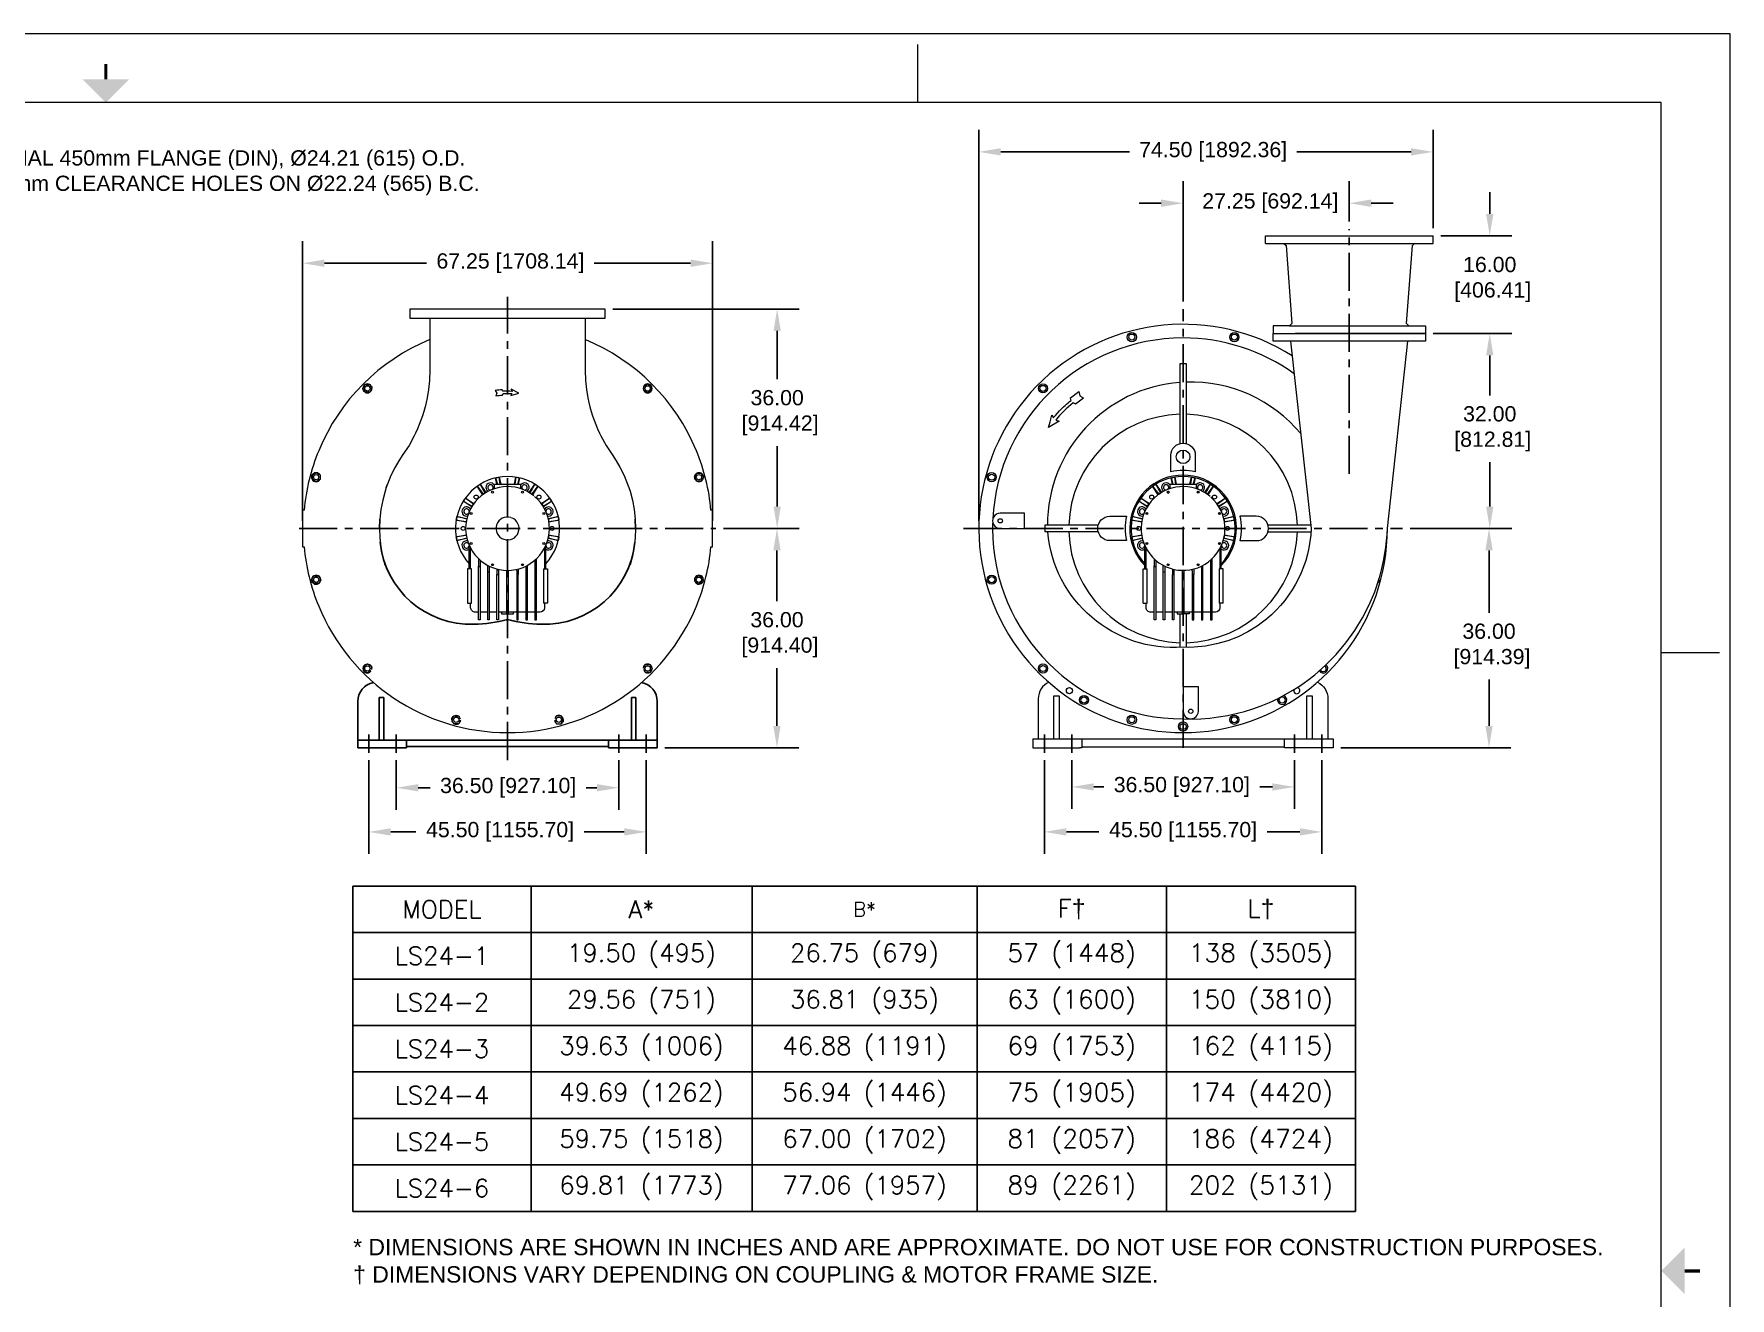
# Model space of a CAD drawing. Header units: inches. Extents: x 0 to 533, y 0 to 406.
# Drawn here: x 254.6 to 532.8, y 198.5 to 405.9 of the extents above; entities that cross this region are included whole.
import ezdxf
from ezdxf.enums import TextEntityAlignment as Align

# ---------------------------------------------------------------- set-up
doc = ezdxf.new("R2010")
doc.units = ezdxf.units.IN
doc.header["$MEASUREMENT"] = 0
doc.linetypes.add('CENTER', pattern=[2, 1.25, -0.25, 0.25, -0.25])
doc.layers.add('CL', color=1, linetype='CENTER')
doc.layers.add('Title Block', color=7, linetype='Continuous')
doc.styles.add('ACANSTS', font='romans.shx', dxfattribs={"height": 1})
doc.styles.add('Roman', font='romans')
doc.styles.get("Standard").update_dxf_attribs({"font": 'arial.ttf'})
doc.dimstyles.new('STANDARD 2 PLCS', dxfattribs={"dimtxt": 0.125, "dimasz": 0.18, "dimexe": 0.18, "dimexo": 0.0625, "dimgap": 0.09, "dimtad": 0, "dimtih": 1, "dimtoh": 1, "dimzin": 4, "dimdsep": 46, "dimtxsty": 'Standard', "dimcen": 0.09, "dimaunit": 1, "dimadec": 0, "dimazin": 1, "dimtfac": 1, "dimtofl": 0, "dimtmove": 1, "dimatfit": 3, "dimfxl": 1, "dimtolj": 1, "dimtzin": 4, "dimarcsym": 0})

# ---------------------------------------------------------------- blocks, each defined once
blk = doc.blocks.new('*T3')
at = {"layer": 'Title Block', "color": 0, "linetype": 'ByBlock', "lineweight": -2, "transparency": 16777216}
for p, q in [((0, 0), (164.46, 0)), ((0, 0), (0, -53.36)), ((29.22, 0), (29.22, -53.36)), ((65.47, 0), (65.47, -53.36)), ((102.38, 0), (102.38, -53.36)), ((133.42, 0), (133.42, -53.36)), ((164.46, 0), (164.46, -53.36)), ((0, -7.62), (164.46, -7.62)), ((0, -15.25), (164.46, -15.25)), ((0, -22.87), (164.46, -22.87)), ((0, -30.49), (164.46, -30.49)), ((0, -38.12), (164.46, -38.12)), ((0, -45.74), (164.46, -45.74)), ((0, -53.36), (164.46, -53.36))]:
    blk.add_line(p, q, dxfattribs=at)
at = {"layer": 'Title Block', "color": 0, "lineweight": 15, "transparency": 16777216, "attachment_point": 5, "style": 'Roman'}
for s, insert, char_height, width in [('MODEL', (14.61, -3.81), 2.94, 27.0961), ('A*', (47.34, -3.81), 2.94, 34.1178), ('B*', (83.92, -3.81), 2.362, 34.785), ('F{\\fArial|b0|i0|c0|p34;†}', (117.9, -3.81), 2.94, 28.9127), ('L{\\fArial|b0|i0|c0|p34;†}', (148.94, -3.81), 2.94, 28.9127), ('LS24-1', (14.61, -11.44), 2.94, 27.0961), ('19.50 (495)', (47.34, -11.44), 2.94, 34.1178), ('26.75 (679)', (83.92, -11.44), 2.94, 34.785), ('57 (1448)', (117.9, -11.44), 3, 28.9127), ('138 (3505)', (148.94, -11.44), 3, 29.9759), ('29.56 (751)', (47.34, -19.06), 2.94, 34.1178), ('36.81 (935)', (83.92, -19.06), 2.94, 34.785), ('63 (1600)', (117.9, -19.06), 3, 29.9759), ('150 (3810)', (148.94, -19.06), 3, 29.9759), ('LS24-2', (14.61, -19.06), 2.94, 27.0961), ('39.63 (1006)', (47.34, -26.68), 2.94, 34.1178), ('46.88 (1191)', (83.92, -26.68), 2.94, 34.785), ('69 (1753)', (117.9, -26.68), 3, 29.9759), ('162 (4115)', (148.94, -26.68), 3, 29.9759), ('LS24-3', (14.61, -26.68), 2.94, 27.0961), ('LS24-4', (14.61, -34.31), 2.94, 27.0961), ('49.69 (1262)', (47.34, -34.31), 2.94, 34.1178), ('56.94 (1446)', (83.92, -34.31), 2.94, 34.785), ('75 (1905)', (117.9, -34.31), 3, 29.9759), ('174 (4420)', (148.94, -34.31), 3, 29.9759), ('LS24-5', (14.61, -41.93), 2.94, 27.0961), ('59.75 (1518)', (47.34, -41.93), 2.94, 34.1178), ('67.00 (1702)', (83.92, -41.93), 2.94, 34.785), ('81 (2057)', (117.9, -41.93), 3, 29.9759), ('186 (4724)', (148.94, -41.93), 3, 29.9759), ('69.81 (1773)', (47.34, -49.55), 2.94, 34.1178), ('77.06 (1957)', (83.92, -49.55), 2.94, 34.785), ('89 (2261)', (117.9, -49.55), 3, 29.9759), ('202 (5131)', (148.94, -49.55), 3, 29.9759), ('LS24-6', (14.61, -49.55), 2.94, 27.0961)]:
    blk.add_mtext(s, dxfattribs=dict(at, insert=insert, char_height=char_height, width=width))
blk = doc.blocks.new('*D5')
at = {"color": 0, "lineweight": -2, "transparency": 16777216}
for p, q in [((493.37, 376.4), (493.37, 380)), ((485.32, 372.8), (496.97, 372.8)), ((484.07, 356.8), (496.97, 356.8)), ((493.37, 353.2), (493.37, 349.6))]:
    blk.add_line(p, q, dxfattribs=at)
at = {"color": 0, "transparency": 16777216}
for points in [[(492.77, 376.4), (493.97, 376.4), (493.37, 372.8)], [(492.77, 353.2), (493.97, 353.2), (493.37, 356.8)]]:
    blk.add_solid(points, dxfattribs=at)
at = {"layer": 'Defpoints', "color": 0, "transparency": 16777216}
for p in [(484.07, 372.8), (493.37, 372.8), (482.82, 356.8)]:
    blk.add_point(p, dxfattribs=at)
at = {"color": 0, "transparency": 16777216, "insert": (493.37, 365.65), "char_height": 2.5, "attachment_point": 5}
blk.add_mtext('\\A1;16.00\\P [406.41]', dxfattribs=at)
blk = doc.blocks.new('*D6')
at = {"color": 0, "lineweight": -2, "transparency": 16777216}
for p, q in [((484.07, 356.8), (496.97, 356.8)), ((493.37, 353.2), (493.37, 346.64)), ((493.37, 328.4), (493.37, 335.66)), ((480.32, 324.8), (496.97, 324.8))]:
    blk.add_line(p, q, dxfattribs=at)
at = {"color": 0, "transparency": 16777216}
for points in [[(492.77, 353.2), (493.97, 353.2), (493.37, 356.8)], [(492.77, 328.4), (493.97, 328.4), (493.37, 324.8)]]:
    blk.add_solid(points, dxfattribs=at)
at = {"layer": 'Defpoints', "color": 0, "transparency": 16777216}
for p in [(482.82, 356.8), (479.07, 324.8), (493.37, 324.8)]:
    blk.add_point(p, dxfattribs=at)
at = {"color": 0, "transparency": 16777216, "insert": (493.37, 341.15), "char_height": 2.5, "attachment_point": 5}
blk.add_mtext('\\A1;32.00\\P [812.81]', dxfattribs=at)
blk = doc.blocks.new('*D7')
at = {"color": 0, "lineweight": -2, "transparency": 16777216}
for p, q in [((480.32, 324.8), (496.85, 324.8)), ((493.25, 321.2), (493.25, 310.97)), ((493.25, 292.4), (493.25, 299.99)), ((468.95, 288.8), (496.85, 288.8))]:
    blk.add_line(p, q, dxfattribs=at)
at = {"color": 0, "transparency": 16777216}
for points in [[(492.65, 321.2), (493.85, 321.2), (493.25, 324.8)], [(492.65, 292.4), (493.85, 292.4), (493.25, 288.8)]]:
    blk.add_solid(points, dxfattribs=at)
at = {"layer": 'Defpoints', "color": 0, "transparency": 16777216}
for p in [(479.07, 324.8), (467.7, 288.8), (493.25, 288.8)]:
    blk.add_point(p, dxfattribs=at)
at = {"color": 0, "transparency": 16777216, "insert": (493.25, 305.48), "char_height": 2.5, "attachment_point": 5}
blk.add_mtext('\\A1;36.00\\P [914.39]', dxfattribs=at)
blk = doc.blocks.new('*D8')
at = {"color": 0, "lineweight": -2, "transparency": 16777216}
for p, q in [((349.52, 360.8), (380.09, 360.8)), ((376.49, 357.2), (376.49, 349.29)), ((376.49, 328.4), (376.49, 338.31)), ((367.69, 324.8), (380.09, 324.8))]:
    blk.add_line(p, q, dxfattribs=at)
at = {"color": 0, "transparency": 16777216}
for points in [[(375.89, 357.2), (377.09, 357.2), (376.49, 360.8)], [(375.89, 328.4), (377.09, 328.4), (376.49, 324.8)]]:
    blk.add_solid(points, dxfattribs=at)
at = {"layer": 'Defpoints', "color": 0, "transparency": 16777216}
for p in [(348.27, 360.8), (376.49, 360.8), (366.44, 324.8)]:
    blk.add_point(p, dxfattribs=at)
at = {"color": 0, "transparency": 16777216, "insert": (376.49, 343.8), "char_height": 2.5, "attachment_point": 5}
blk.add_mtext('\\A1;36.00\\P [914.42]', dxfattribs=at)
blk = doc.blocks.new('*D9')
at = {"color": 0, "lineweight": -2, "transparency": 16777216}
for p, q in [((367.69, 324.8), (380.06, 324.8)), ((376.46, 321.2), (376.46, 312.86)), ((376.46, 292.4), (376.46, 301.88)), ((358.08, 288.8), (380.06, 288.8))]:
    blk.add_line(p, q, dxfattribs=at)
at = {"color": 0, "transparency": 16777216}
for points in [[(375.86, 321.2), (377.06, 321.2), (376.46, 324.8)], [(375.86, 292.4), (377.06, 292.4), (376.46, 288.8)]]:
    blk.add_solid(points, dxfattribs=at)
at = {"layer": 'Defpoints', "color": 0, "transparency": 16777216}
for p in [(366.44, 324.8), (356.83, 288.8), (376.46, 288.8)]:
    blk.add_point(p, dxfattribs=at)
at = {"color": 0, "transparency": 16777216, "insert": (376.46, 307.37), "char_height": 2.5, "attachment_point": 5}
blk.add_mtext('\\A1;36.00\\P [914.40]', dxfattribs=at)
blk = doc.blocks.new('LONE STAR BLOWER TITLE BLOCK (SIZE A)')
at = {"layer": 'Title Block', "lineweight": 15}
for p, q in [((23.625, 18), (0, 18)), ((17.719, 17.5), (17.719, 17.922)), ((23.625, 0), (23.625, 18)), ((23.125, 17.5), (0.5, 17.5)), ((23.125, 17.5), (0.5, 17.5)), ((23.125, 0.5), (23.125, 17.5)), ((23.125, 13.5), (23.547, 13.5))]:
    blk.add_line(p, q, dxfattribs=at)
at = {"layer": 'Title Block', "lineweight": 15, "const_width": 0.0225}
for points in [[(11.812, 17.781), (11.812, 17.669)], [(23.406, 9), (23.294, 9)]]:
    blk.add_lwpolyline(points, dxfattribs=at)
at = {"layer": 'Title Block', "lineweight": 15}
for points in [[(11.644, 17.669), (11.981, 17.669), (11.812, 17.5)], [(23.294, 8.831), (23.294, 9.169), (23.125, 9)]]:
    blk.add_solid(points, dxfattribs=at)
at = {"layer": 'Title Block', "lineweight": 15, "style": 'ACANSTS'}
for tag, p, height in [('DRAWN_BY', (14.369, 2.285), 0.135), ('DRAWN_DATE', (15.515, 2.294), 0.135), ('DRAWING_SUBTITLE', (17.513, 1.977), 0.203), ('CHECKED_BY', (14.391, 1.94), 0.135), ('CHECK_DATE', (15.496, 1.94), 0.135), ('ENGINEER', (14.385, 1.608), 0.135), ('ENG_DATE', (15.487, 1.603), 0.135), ('DRAWING_SUBTITLE', (17.511, 1.549), 0.203), ('MANUFACTURING', (14.381, 1.271), 0.135), ('MFG_DATE', (15.488, 1.27), 0.135), ('CONTROL', (14.381, 0.933), 0.135), ('CONTROL_DATE', (15.488, 0.932), 0.135), ('CAGE_CODE', (17.727, 0.916), 0.135), ('MODEL_FILE_NAME', (8.295, 0.611), 0.135), ('APPROVED_BY', (14.37, 0.568), 0.135), ('APPROVAL_DATE', (15.48, 0.562), 0.135)]:
    blk.add_attdef(tag, p, '', height=height, dxfattribs=at)
at = {"layer": 'Title Block', "lineweight": 15, "style": 'Roman', "flags": 8}
for tag, height, p in [('DWG_NUMBER', 0.281, (18.91, 1.147)), ('SCALE', 0.135, (17.903, 0.704)), ('SHEETNUMBER', 0.135, (21.256, 0.704)), ('TOTA_SHEETS', 0.135, (21.894, 0.702))]:
    blk.add_attdef(tag, text='', height=height, dxfattribs=at).set_placement(p, align=Align.TOP_LEFT)
at = {"layer": 'Title Block', "lineweight": 15, "style": 'ACANSTS'}
blk.add_attdef('REVISION', text='', height=0.135, dxfattribs=at).set_placement((22.849, 0.893), align=Align.CENTER)
blk = doc.blocks.new('*D24')
at = {"color": 0, "lineweight": -2, "transparency": 16777216}
for p, q in [((409.57, 326.05), (409.57, 390.19)), ((484.07, 374.05), (484.07, 390.19)), ((413.17, 386.59), (434.26, 386.59)), ((480.47, 386.59), (461.74, 386.59))]:
    blk.add_line(p, q, dxfattribs=at)
at = {"color": 0, "transparency": 16777216}
for points in [[(413.17, 387.19), (413.17, 385.99), (409.57, 386.59)], [(480.47, 387.19), (480.47, 385.99), (484.07, 386.59)]]:
    blk.add_solid(points, dxfattribs=at)
at = {"layer": 'Defpoints', "color": 0, "transparency": 16777216}
for p in [(409.57, 386.59), (484.07, 372.8), (409.57, 324.8)]:
    blk.add_point(p, dxfattribs=at)
at = {"color": 0, "transparency": 16777216, "insert": (448, 386.59), "char_height": 2.5, "attachment_point": 5}
blk.add_mtext('\\A1;74.50 [1892.36]', dxfattribs=at)
blk = doc.blocks.new('*D25')
at = {"color": 0, "lineweight": -2, "transparency": 16777216}
for p, q in [((420.32, 286.76), (420.32, 271.41)), ((465.82, 286.76), (465.82, 271.41)), ((423.92, 275.01), (429.27, 275.01)), ((462.22, 275.01), (456.87, 275.01))]:
    blk.add_line(p, q, dxfattribs=at)
at = {"color": 0, "transparency": 16777216}
for points in [[(423.92, 275.61), (423.92, 274.41), (420.32, 275.01)], [(462.22, 275.61), (462.22, 274.41), (465.82, 275.01)]]:
    blk.add_solid(points, dxfattribs=at)
at = {"layer": 'Defpoints', "color": 0, "transparency": 16777216}
for p in [(420.32, 288.01), (465.82, 288.01), (420.32, 275.01)]:
    blk.add_point(p, dxfattribs=at)
at = {"color": 0, "transparency": 16777216, "insert": (443.07, 275.01), "char_height": 2.5, "attachment_point": 5}
blk.add_mtext('\\A1;45.50 [1155.70]', dxfattribs=at)
blk = doc.blocks.new('*D26')
at = {"color": 0, "lineweight": -2, "transparency": 16777216}
for p, q in [((424.82, 286.76), (424.82, 278.79)), ((461.32, 286.76), (461.32, 278.79)), ((428.42, 282.39), (430.08, 282.39)), ((457.72, 282.39), (455.64, 282.39))]:
    blk.add_line(p, q, dxfattribs=at)
at = {"color": 0, "transparency": 16777216}
for points in [[(428.42, 282.99), (428.42, 281.79), (424.82, 282.39)], [(457.72, 282.99), (457.72, 281.79), (461.32, 282.39)]]:
    blk.add_solid(points, dxfattribs=at)
at = {"layer": 'Defpoints', "color": 0, "transparency": 16777216}
for p in [(424.82, 288.01), (461.32, 288.01), (461.32, 282.39)]:
    blk.add_point(p, dxfattribs=at)
at = {"color": 0, "transparency": 16777216, "insert": (442.86, 282.39), "char_height": 2.5, "attachment_point": 5}
blk.add_mtext('\\A1;36.50 [927.10]', dxfattribs=at)
blk = doc.blocks.new('*D27')
at = {"color": 0, "lineweight": -2, "transparency": 16777216}
for p, q in [((314.02, 286.76), (314.02, 278.65)), ((350.52, 286.76), (350.52, 278.65)), ((317.62, 282.25), (319.59, 282.25)), ((346.92, 282.25), (345.15, 282.25))]:
    blk.add_line(p, q, dxfattribs=at)
at = {"color": 0, "transparency": 16777216}
for points in [[(317.62, 282.85), (317.62, 281.65), (314.02, 282.25)], [(346.92, 282.85), (346.92, 281.65), (350.52, 282.25)]]:
    blk.add_solid(points, dxfattribs=at)
at = {"layer": 'Defpoints', "color": 0, "transparency": 16777216}
for p in [(314.02, 288.01), (350.52, 288.01), (350.52, 282.25)]:
    blk.add_point(p, dxfattribs=at)
at = {"color": 0, "transparency": 16777216, "insert": (332.37, 282.25), "char_height": 2.5, "attachment_point": 5}
blk.add_mtext('\\A1;36.50 [927.10]', dxfattribs=at)
blk = doc.blocks.new('*D28')
at = {"color": 0, "lineweight": -2, "transparency": 16777216}
for p, q in [((309.52, 286.76), (309.52, 271.41)), ((355.02, 286.76), (355.02, 271.41)), ((313.12, 275.01), (317.24, 275.01)), ((351.42, 275.01), (344.84, 275.01))]:
    blk.add_line(p, q, dxfattribs=at)
at = {"color": 0, "transparency": 16777216}
for points in [[(313.12, 275.61), (313.12, 274.41), (309.52, 275.01)], [(351.42, 275.61), (351.42, 274.41), (355.02, 275.01)]]:
    blk.add_solid(points, dxfattribs=at)
at = {"layer": 'Defpoints', "color": 0, "transparency": 16777216}
for p in [(309.52, 288.01), (355.02, 288.01), (355.02, 275.01)]:
    blk.add_point(p, dxfattribs=at)
at = {"color": 0, "transparency": 16777216, "insert": (331.04, 275.01), "char_height": 2.5, "attachment_point": 5}
blk.add_mtext('\\A1;45.50 [1155.70]', dxfattribs=at)
blk = doc.blocks.new('*D29')
at = {"color": 0, "lineweight": -2, "transparency": 16777216}
for p, q in [((298.64, 326.05), (298.64, 371.92)), ((365.89, 326.05), (365.89, 371.92)), ((302.24, 368.32), (318.98, 368.32)), ((362.29, 368.32), (346.5, 368.32))]:
    blk.add_line(p, q, dxfattribs=at)
at = {"color": 0, "transparency": 16777216}
for points in [[(302.24, 368.92), (302.24, 367.72), (298.64, 368.32)], [(362.29, 368.92), (362.29, 367.72), (365.89, 368.32)]]:
    blk.add_solid(points, dxfattribs=at)
at = {"layer": 'Defpoints', "color": 0, "transparency": 16777216}
for p in [(365.89, 368.32), (298.64, 324.8), (365.89, 324.8)]:
    blk.add_point(p, dxfattribs=at)
at = {"color": 0, "transparency": 16777216, "insert": (332.74, 368.32), "char_height": 2.5, "attachment_point": 5}
blk.add_mtext('\\A1;67.25 [1708.14]', dxfattribs=at)
blk = doc.blocks.new('*D30')
at = {"color": 0, "lineweight": -2, "transparency": 16777216}
for p, q in [((443.07, 362.05), (443.07, 381.77)), ((470.32, 375.17), (470.32, 381.77)), ((439.47, 378.17), (435.87, 378.17)), ((473.92, 378.17), (477.52, 378.17))]:
    blk.add_line(p, q, dxfattribs=at)
at = {"color": 0, "transparency": 16777216}
for points in [[(439.47, 378.77), (439.47, 377.57), (443.07, 378.17)], [(473.92, 378.77), (473.92, 377.57), (470.32, 378.17)]]:
    blk.add_solid(points, dxfattribs=at)
at = {"layer": 'Defpoints', "color": 0, "transparency": 16777216}
for p in [(443.07, 378.17), (470.32, 373.92), (443.07, 360.8)]:
    blk.add_point(p, dxfattribs=at)
at = {"color": 0, "transparency": 16777216, "insert": (457.38, 378.17), "char_height": 2.5, "attachment_point": 5}
blk.add_mtext('\\A1;27.25 [692.14]', dxfattribs=at)

msp = doc.modelspace()

# ---------------------------------------------------------------- linework, layer by layer
for p, q in [((307.708, 288.799), (307.708, 296.424)), ((311.958, 297.049), (311.208, 297.049)), ((311.208, 290.049), (311.208, 297.049)), ((311.958, 290.049), (311.958, 297.049)), ((353.326, 297.049), (352.576, 297.049)), ((352.576, 290.049), (352.576, 297.049)), ((353.326, 290.049), (353.326, 297.049)), ((356.826, 288.799), (356.826, 296.424)), ((356.826, 290.049), (307.708, 290.049)), ((315.708, 288.799), (315.708, 290.049)), ((348.826, 288.799), (348.826, 290.049)), ((315.708, 288.799), (307.708, 288.799)), ((348.826, 289.049), (315.708, 289.049)), ((356.826, 288.799), (348.826, 288.799))]:
    msp.add_line(p, q)
at = {"color": 0, "lineweight": 0}
for points in [[(456.572, 371.549), (456.572, 372.8), (484.071, 372.8)], [(484.072, 371.549), (484.072, 372.8)], [(456.572, 371.549), (484.071, 371.549)], [(459.599, 371.549), (459.972, 371.203), (460.916, 358.452)], [(480.102, 358.049), (479.728, 358.452), (480.673, 371.203)], [(481.047, 371.549), (480.673, 371.203)], [(319.517, 359.299), (319.517, 356.713)], [(345.017, 359.299), (345.017, 356.713)], [(319.517, 356.713), (319.517, 350.769)], [(345.017, 356.713), (345.017, 350.769)], [(460.508, 358.05), (457.822, 358.05), (457.822, 356.8)], [(482.823, 356.8), (482.823, 355.55), (457.822, 355.55)], [(457.822, 355.55), (457.822, 356.8), (482.823, 356.8)], [(460.508, 358.05), (482.822, 358.05)], [(460.543, 358.05), (460.916, 358.453)], [(482.822, 358.049), (482.822, 356.8), (461.475, 356.8)], [(319.517, 350.769), (319.456, 349.074)], [(345.017, 350.769), (345.077, 349.074)], [(442.541, 351.808), (442.541, 338.728)], [(443.073, 351.808), (442.541, 351.808)], [(443.604, 351.808), (443.073, 351.808)], [(443.604, 338.728), (443.604, 351.808)], [(354.606, 347.409), (354.606, 348.151)], [(355.248, 348.521), (355.889, 348.151)], [(355.889, 348.151), (355.889, 347.409)], [(355.889, 347.409), (355.247, 347.04)], [(424.592, 346.218), (425.981, 347.258)], [(424.677, 345.924), (424.592, 346.218)], [(425.433, 345.209), (425.367, 345.242)], [(426.752, 346.196), (425.433, 345.209)], [(425.981, 347.258), (426.024, 347.051)], [(426.024, 347.051), (426.125, 346.562)], [(426.125, 346.562), (426.538, 346.321)], [(426.538, 346.321), (426.752, 346.196)], [(316.962, 339.995), (316.105, 338.436), (315.117, 336.918)], [(347.571, 339.995), (348.432, 338.429), (349.417, 336.918)], [(315.117, 336.919), (314.441, 335.9), (313.825, 334.845)], [(349.416, 336.919), (350.093, 335.9), (350.708, 334.845)], [(313.825, 334.845), (313.145, 333.481), (312.571, 332.084)], [(350.708, 334.845), (351.388, 333.481), (351.962, 332.084)], [(362.918, 333.211), (363.289, 333.853)], [(364.029, 333.853), (364.4, 333.211)], [(301.516, 332.841), (300.874, 332.47)], [(312.367, 331.509), (312.181, 330.928)], [(312.367, 331.509), (312.571, 332.084), (312.368, 331.509)], [(330.141, 331.338), (330.141, 332.05), (334.392, 332.05)], [(330.509, 332.048), (330.299, 333.101), (330.592, 332.046)], [(331.052, 332.047), (330.908, 333.222)], [(333.626, 333.222), (333.481, 332.047)], [(333.942, 332.046), (334.234, 333.101), (334.024, 332.048)], [(334.392, 332.05), (334.392, 331.338)], [(351.963, 332.084), (352.166, 331.509)], [(352.166, 331.509), (352.352, 330.928)], [(363.289, 332.569), (362.918, 333.211)], [(364.4, 333.211), (364.029, 332.57)], [(440.947, 331.338), (440.947, 332.05), (445.196, 332.05)], [(441.105, 333.101), (441.398, 332.046)], [(441.857, 332.047), (441.713, 333.222)], [(444.432, 333.222), (444.287, 332.047)], [(444.748, 332.046), (445.039, 333.101), (444.829, 332.048)], [(445.197, 332.05), (445.197, 331.338)], [(311.787, 329.445), (311.497, 327.902)], [(312.181, 330.928), (311.788, 329.446)], [(352.352, 330.928), (352.746, 329.446)], [(352.746, 329.445), (353.036, 327.902)], [(440.718, 330.858), (440.452, 330.748), (440.456, 330.717), (440.494, 330.642), (440.611, 330.591), (440.737, 330.657)], [(440.718, 330.858), (440.452, 330.749)], [(445.426, 330.858), (445.692, 330.749)], [(445.692, 330.748), (445.426, 330.858)], [(450.334, 329.279), (448.953, 328.356)], [(311.497, 327.901), (311.322, 326.318)], [(323.845, 326.159), (324.711, 326.053), (325.489, 325.957)], [(325.563, 326.324), (324.807, 326.534), (323.965, 326.767)], [(353.036, 327.901), (353.211, 326.318)], [(365.891, 321.8), (365.891, 327.8)], [(434.65, 326.159), (435.517, 326.053), (436.295, 325.957)], [(436.369, 326.324), (435.613, 326.534), (434.771, 326.767)], [(437.014, 327.154), (437.123, 327.419)], [(437.124, 327.419), (437.014, 327.154)], [(449.021, 327.419), (449.132, 327.154)], [(449.131, 327.154), (449.021, 327.419)], [(311.267, 324.799), (311.321, 323.287), (311.488, 321.764), (311.761, 320.272), (312.141, 318.806)], [(325.489, 323.643), (324.711, 323.546), (323.845, 323.44)], [(323.965, 322.833), (324.807, 323.066), (325.562, 323.275)], [(353.266, 324.799), (353.212, 323.287), (353.046, 321.764), (352.772, 320.272), (352.393, 318.806)], [(429.144, 325.331), (420.397, 325.331)], [(420.397, 325.331), (420.397, 324.269)], [(429.144, 324.268), (420.397, 324.268)], [(436.295, 323.643), (435.517, 323.546), (434.65, 323.44)], [(434.771, 322.833), (435.613, 323.066), (436.368, 323.275)], [(457, 324.268), (464.046, 324.268)], [(464.014, 325.331), (457.001, 325.331)], [(325.997, 318.149), (325.997, 321.978)], [(326.217, 318.149), (326.217, 321.534)], [(338.316, 321.534), (338.316, 318.15)], [(338.536, 318.149), (338.536, 321.979)], [(436.802, 318.149), (436.802, 321.978)], [(437.124, 322.18), (437.014, 322.446)], [(437.014, 322.446), (437.123, 322.18)], [(437.022, 318.149), (437.022, 321.534)], [(449.131, 322.445), (449.021, 322.18)], [(449.021, 322.18), (449.132, 322.445)], [(449.122, 321.534), (449.122, 318.15)], [(449.342, 318.149), (449.342, 321.979)], [(326.376, 318.149), (325.704, 318.149), (325.704, 312.55)], [(326.376, 312.55), (326.376, 318.15)], [(327.517, 319.83), (327.517, 318.676)], [(327.767, 319.602), (327.767, 318.49), (327.767, 310.8)], [(329.016, 310.799), (329.016, 317.764), (329.016, 318.741)], [(329.267, 318.614), (329.267, 317.654), (329.267, 310.799), (329.267, 309.8)], [(330.517, 318.151), (330.517, 317.25)], [(330.767, 317.914), (330.767, 318.091)], [(330.767, 317.913), (330.767, 317.196), (330.767, 310.799)], [(333.766, 317.914), (333.766, 318.091)], [(333.766, 317.913), (333.766, 317.196), (333.766, 310.799)], [(334.017, 318.151), (334.017, 317.25)], [(335.267, 318.614), (335.267, 317.654), (335.267, 310.799), (335.267, 309.8)], [(335.517, 310.799), (335.517, 317.764), (335.517, 318.741)], [(338.157, 318.149), (338.829, 318.149), (338.829, 312.55)], [(338.157, 318.149), (338.157, 312.55)], [(436.51, 312.55), (436.51, 318.149), (437.182, 318.149)], [(437.182, 312.55), (437.182, 318.15)], [(438.322, 319.83), (438.322, 318.676)], [(438.573, 319.602), (438.573, 318.49), (438.573, 310.8)], [(439.823, 310.799), (439.823, 317.764), (439.823, 318.741)], [(440.072, 318.614), (440.072, 317.654), (440.072, 310.799), (440.072, 309.8)], [(441.322, 318.151), (441.322, 317.25)], [(441.572, 317.914), (441.572, 318.091)], [(441.572, 317.913), (441.572, 317.196), (441.572, 310.799)], [(444.572, 317.914), (444.572, 318.091)], [(444.572, 317.913), (444.572, 317.196), (444.572, 310.799)], [(444.822, 318.151), (444.822, 317.25)], [(446.072, 318.614), (446.072, 317.654), (446.072, 310.799), (446.072, 309.8)], [(446.323, 310.799), (446.323, 317.764), (446.323, 318.741)], [(448.963, 318.149), (448.963, 312.55)], [(449.635, 312.55), (449.635, 318.149), (448.963, 318.149)], [(301.615, 316.388), (301.244, 315.746)], [(325.704, 315.466), (325.666, 315.466)], [(332.141, 317.05), (332.392, 317.05), (332.392, 311.8)], [(332.142, 311.8), (332.142, 317.05)], [(338.829, 315.466), (338.867, 315.466)], [(363.017, 316.018), (363.017, 316.759)], [(364.301, 316.018), (363.659, 315.647)], [(364.301, 316.759), (364.301, 316.018)], [(442.947, 311.8), (442.947, 317.05)], [(442.948, 317.05), (443.197, 317.05), (443.197, 311.8)], [(325.704, 312.55), (326.376, 312.55)], [(331.267, 310.799), (332.142, 310.799), (332.142, 311.8)], [(332.392, 311.8), (332.392, 310.799)], [(338.829, 312.55), (338.157, 312.55)], [(436.51, 312.55), (437.182, 312.55)], [(442.072, 310.799), (442.947, 310.799), (442.947, 311.8)], [(443.197, 311.8), (443.197, 310.799)], [(449.635, 312.55), (448.963, 312.55)], [(329.016, 311.05), (327.767, 311.05)], [(327.767, 310.799), (327.767, 309.8)], [(329.016, 309.8), (329.016, 310.799)], [(329.267, 309.8), (329.016, 309.8)], [(330.517, 311.05), (329.267, 311.05)], [(332.142, 311.05), (330.766, 311.05)], [(330.767, 310.799), (330.767, 309.8)], [(331.267, 311.05), (331.267, 310.8)], [(331.787, 309.751), (332.267, 309.809)], [(332.141, 310.799), (332.392, 310.799), (333.267, 310.799), (333.267, 311.05)], [(332.746, 309.751), (332.267, 309.809)], [(333.766, 311.05), (332.392, 311.05)], [(338.504, 309.05), (337.108, 309.091), (335.651, 309.22), (334.181, 309.443), (332.746, 309.751)], [(333.766, 310.799), (333.766, 309.8)], [(335.267, 311.05), (334.017, 311.05)], [(335.267, 309.8), (335.516, 309.8)], [(336.766, 311.05), (335.516, 311.05)], [(335.517, 309.8), (335.517, 310.799)], [(438.573, 309.8), (438.322, 309.8)], [(439.822, 311.05), (438.572, 311.05)], [(438.573, 310.799), (438.573, 309.8)], [(439.823, 309.8), (439.823, 310.799)], [(440.072, 309.8), (439.823, 309.8)], [(441.322, 311.05), (440.072, 311.05)], [(441.572, 309.8), (441.323, 309.8)], [(442.947, 311.05), (441.572, 311.05)], [(441.572, 310.799), (441.572, 309.8)], [(442.072, 311.05), (442.072, 310.8)], [(442.541, 310.799), (442.541, 305.269)], [(444.072, 311.05), (444.072, 310.799), (443.197, 310.799), (442.948, 310.799)], [(444.572, 311.05), (443.197, 311.05)], [(443.604, 305.286), (443.604, 310.8)], [(444.572, 310.799), (444.572, 309.8)], [(444.572, 309.8), (444.822, 309.8)], [(446.072, 311.05), (444.822, 311.05)], [(446.072, 309.8), (446.323, 309.8)], [(447.573, 311.05), (446.323, 311.05)], [(446.323, 309.8), (446.323, 310.799)], [(447.573, 309.8), (447.822, 309.8)], [(309.865, 301.412), (309.286, 301.078)], [(354.877, 302.46), (355.618, 302.46)], [(355.618, 302.46), (355.988, 301.819)], [(445.573, 298.8), (443.073, 298.8)], [(421.823, 297.3), (421.823, 290.3)], [(422.823, 290.3), (422.823, 297.3), (421.823, 297.3)], [(463.322, 297.3), (463.322, 290.3)], [(464.322, 290.3), (464.322, 297.3), (463.323, 297.3)], [(324.559, 293.344), (324.225, 292.765)], [(339.974, 293.344), (340.308, 292.765)], [(418.447, 290.3), (418.447, 288.8), (426.073, 288.8)], [(418.447, 290.3), (426.448, 290.3)], [(426.448, 290.3), (426.448, 288.8), (426.073, 288.8)], [(426.448, 290.3), (459.698, 290.3)], [(459.697, 288.8), (459.697, 290.3), (467.697, 290.3)], [(467.697, 290.3), (467.697, 288.8)], [(459.697, 288.925), (426.447, 288.925)], [(460.072, 288.8), (459.698, 288.8)], [(467.697, 288.8), (460.072, 288.8)]]:
    msp.add_lwpolyline(points, dxfattribs=at)
for points in [[(348.266, 360.799), (316.267, 360.799), (316.267, 359.299), (348.266, 359.299)], [(311.267, 324.799), (311.322, 326.318)], [(353.266, 324.799), (353.212, 326.318)]]:
    msp.add_lwpolyline(points, close=True, dxfattribs=at)
for points in [[(460.974, 353.115, 3.8879361), (476.572, 324.799), (479.936, 355.55)], [(319.515, 355.777, 0.2000651), (301.288, 337.55, 0.0753214), (298.902, 327.8), (298.642, 327.8), (298.642, 321.8), (298.902, 321.8, 0.0753295), (301.288, 312.049, 0.3039615), (332.267, 291.3)], [(365.891, 327.8), (365.632, 327.8, 0.0753778), (363.245, 337.55, 0.2000875), (345.015, 355.779)], [(461.294, 350.187, 0.1569025), (443.073, 356.05, 0.3996547), (411.861, 326.36)], [(460.709, 355.55), (464.073, 324.799, -0.214216), (456.751, 309.928), (455.242, 308.793), (453.674, 307.827), (452.09, 307.036), (450.383, 306.366), (448.572, 305.843), (446.721, 305.489), (444.887, 305.311), (443.997, 305.285), (443.073, 305.3, -0.4097294), (420.862, 324.268)], [(309.669, 347.16, 0.25247), (310.027, 347.78), (309.669, 348.401, -0.2510105), (310.027, 347.78), (309.656, 347.139), (308.915, 347.139, -0.2524371), (308.545, 347.78), (308.915, 348.422, 0.2539298), (308.545, 347.78), (308.915, 347.139, 0.252809), (309.632, 347.139)], [(319.456, 349.074), (319.309, 347.621), (319.081, 346.216, -0.063412), (317.187, 340.454), (316.963, 339.995)], [(345.077, 349.074), (345.224, 347.621), (345.453, 346.216, 0.0635947), (347.347, 340.454), (347.571, 339.995)], [(425.366, 345.242), (425.027, 345.41, 0.059816), (422.171, 342.562), (422.735, 342.411), (421.021, 341.351), (421.265, 342.272), (421.558, 343.378), (421.791, 342.928, -0.0088123), (422.155, 343.359), (422.792, 344.072, -0.0374524), (424.708, 345.816), (424.677, 345.924)], [(300.853, 333.94, 0.2523274), (300.233, 333.583), (300.232, 332.865, -0.2511236), (300.233, 333.582), (300.875, 333.952), (301.516, 333.582, 0.2523274), (300.895, 333.941)], [(328.194, 330.337), (327.273, 331.716), (327.81, 331.027), (328.293, 330.41, -0.0146879), (328.604, 330.618), (328.218, 331.3), (327.788, 332.061)], [(327.273, 331.716, -0.0169742), (327.787, 332.061), (328.709, 330.681)], [(330.141, 331.883, 0.7782856), (328.731, 331.527, 0.2582988), (329.082, 330.891)], [(330.299, 333.101, -0.0173387), (330.908, 333.222), (331.141, 332.048)], [(333.392, 332.048), (333.626, 333.222, -0.0179148), (334.234, 333.101)], [(335.45, 330.89, 1.1195851), (334.523, 332.057, 0.0734416), (334.391, 331.878)], [(335.823, 330.68), (336.746, 332.061, -0.0174978), (337.26, 331.716), (336.338, 330.337)], [(336.746, 332.061), (336.315, 331.3), (335.929, 330.618, -0.0133702), (336.24, 330.41), (336.723, 331.027), (337.261, 331.716)], [(439, 330.337), (438.078, 331.716), (438.616, 331.027), (439.098, 330.41, -0.0154994), (439.411, 330.618), (439.024, 331.3), (438.593, 332.061)], [(438.078, 331.716, -0.0169742), (438.593, 332.061), (439.515, 330.681)], [(440.946, 331.883, 0.7781426), (439.536, 331.527, 0.2587339), (439.888, 330.891)], [(441.315, 332.048), (441.106, 333.101, -0.0169913), (441.713, 333.222), (441.946, 332.048)], [(444.198, 332.048), (444.432, 333.222, -0.0180992), (445.039, 333.101)], [(446.256, 330.89, 1.119844), (445.325, 332.06, 0.0732829), (445.196, 331.878)], [(446.63, 330.68), (447.551, 332.061, -0.0174978), (448.066, 331.716), (447.144, 330.337)], [(447.551, 332.061), (447.121, 331.3), (446.735, 330.618, -0.0133702), (447.047, 330.41), (447.529, 331.027), (448.066, 331.716)], [(326.174, 327.986, 1.1190283), (325.011, 327.057, 0.2581482), (325.706, 326.855)], [(326.384, 328.358), (325.006, 329.278, -0.018286), (325.349, 329.794), (326.728, 328.872)], [(325.006, 329.279), (325.766, 328.849), (326.448, 328.462, -0.0129351), (326.657, 328.774), (326.039, 329.256), (325.349, 329.794)], [(337.803, 328.872), (339.184, 329.794, -0.0177515), (339.527, 329.279), (338.148, 328.356)], [(339.184, 329.794), (338.495, 329.257), (337.876, 328.774, -0.015956), (338.085, 328.462), (338.767, 328.848), (339.527, 329.278)], [(338.825, 326.855, 1.1202539), (338.993, 328.336, 0.2588806), (338.358, 327.983)], [(436.98, 327.986, 1.1185273), (435.816, 327.056, 0.2585949), (436.512, 326.855)], [(435.811, 329.279), (436.571, 328.849), (437.254, 328.462, -0.0116422), (437.462, 328.774), (436.845, 329.256), (436.156, 329.794)], [(437.19, 328.358), (435.812, 329.278, -0.0182736), (436.156, 329.794), (437.534, 328.872)], [(448.609, 328.872), (449.989, 329.794, -0.0169565), (450.334, 329.278), (449.573, 328.848), (448.891, 328.462, 0.0146631), (448.682, 328.774), (449.301, 329.257), (449.989, 329.794)], [(449.631, 326.855, 1.1195488), (449.8, 328.336, 0.2588806), (449.163, 327.983)], [(325.469, 325.836), (323.845, 326.159, -0.0190284), (323.965, 326.767), (325.59, 326.443)], [(338.941, 326.443), (340.568, 326.767, -0.0182879), (340.689, 326.159), (339.062, 325.835)], [(340.568, 326.767), (339.726, 326.534), (338.97, 326.324, -0.0137174), (339.044, 325.957), (339.822, 326.053), (340.689, 326.159)], [(417.073, 327.299), (413.073, 327.299, 1.000182), (413.073, 324.799), (417.073, 324.799), (417.073, 327.299)], [(411.84, 325.839, 0.0084213), (411.822, 324.799, 0.4142047), (443.073, 293.55, 0.1819527), (464.675, 300.799), (466.449, 302.355), (468.165, 304.103), (469.773, 306.012), (471.228, 308.04), (472.503, 310.138), (473.58, 312.25), (474.496, 314.427), (475.278, 316.756, 0.0633812), (476.572, 324.799)], [(436.274, 325.836), (434.65, 326.16, -0.0180992), (434.771, 326.767), (436.396, 326.443)], [(449.746, 326.443), (451.374, 326.767, -0.01644), (451.495, 326.159), (449.867, 325.835)], [(451.374, 326.767), (450.532, 326.534), (449.776, 326.325, -0.0137285), (449.849, 325.957), (450.628, 326.053), (451.495, 326.159)], [(325.589, 323.156), (323.965, 322.833, -0.0182879), (323.845, 323.44), (325.469, 323.764)], [(325.704, 322.745, 1.1163622), (325.539, 321.264, 0.164788), (325.995, 321.418)], [(338.535, 321.419, 0.938295), (339.523, 322.543, 0.2576595), (338.827, 322.744)], [(339.062, 323.764), (340.688, 323.44, -0.0192118), (340.568, 322.833), (338.942, 323.156)], [(340.689, 323.44), (339.822, 323.547), (339.044, 323.643, -0.0131115), (338.97, 323.275), (339.727, 323.066), (340.568, 322.833)], [(436.395, 323.156), (434.771, 322.833, -0.0192071), (434.65, 323.44), (436.273, 323.764)], [(436.51, 322.745, 1.1168233), (436.346, 321.26, 0.1651775), (436.801, 321.418)], [(449.341, 321.419, 0.9373268), (450.33, 322.544, 0.2573944), (449.632, 322.744)], [(449.868, 323.764), (451.495, 323.44, -0.017364), (451.374, 322.833), (449.747, 323.156)], [(451.495, 323.44), (450.628, 323.547), (449.85, 323.643, -0.0146379), (449.776, 323.275), (450.532, 323.066), (451.374, 322.833)], [(332.267, 291.297, 0.3038977), (363.245, 312.05, 0.0753295), (365.631, 321.8), (365.891, 321.8)], [(327.767, 309.8), (327.517, 309.8), (327.517, 310.799), (327.517, 318.676, 0.0093702), (327.766, 318.49)], [(330.767, 309.8), (330.517, 309.8), (330.517, 310.799), (330.517, 317.25, 0.0093849), (330.767, 317.197)], [(332.142, 317.05), (332.142, 317.926, 0.0093168), (332.392, 317.926), (332.392, 317.05)], [(333.766, 309.8), (334.017, 309.8), (334.017, 310.799), (334.017, 317.25, -0.0093849), (333.766, 317.196)], [(337.017, 310.799), (337.017, 318.676), (337.016, 319.829, -0.0110446), (336.767, 319.602), (336.767, 318.49), (336.767, 310.799), (336.767, 309.8), (337.017, 309.8), (337.017, 310.799)], [(438.322, 309.8), (438.322, 310.799), (438.322, 318.676, 0.0093514), (438.573, 318.49)], [(441.322, 309.8), (441.322, 310.799), (441.322, 317.25, 0.0089331), (441.572, 317.197)], [(442.947, 317.05), (442.947, 317.926, 0.0093458), (443.197, 317.926), (443.197, 317.05)], [(444.822, 309.8), (444.822, 310.799), (444.822, 317.25, -0.0094131), (444.572, 317.196)], [(447.822, 318.676), (447.822, 319.829, -0.0110446), (447.573, 319.602), (447.573, 318.49), (447.573, 310.799), (447.573, 309.8)], [(447.822, 309.8), (447.822, 310.799), (447.822, 318.676, -0.0093702), (447.573, 318.49)], [(300.492, 317.009, 0.25247), (300.133, 316.388), (300.492, 315.768, -0.252407), (300.133, 316.388), (300.504, 317.03), (301.244, 317.03), (301.615, 316.388, 0.2531998), (301.257, 317.009)], [(327.516, 311.05), (326.967, 311.05, -0.4142895), (326.217, 311.8), (326.217, 312.55)], [(338.316, 312.55), (338.316, 311.8, -0.4139004), (337.567, 311.05), (337.017, 311.05)], [(438.322, 311.05), (437.773, 311.05, -0.4148521), (437.022, 311.8), (437.022, 312.55)], [(449.122, 312.55), (449.123, 311.8, -0.4139004), (448.373, 311.05), (447.822, 311.05)], [(308.644, 302.165, 0.2511236), (308.644, 301.449), (308.644, 302.189), (309.286, 302.56, -0.252891), (309.928, 302.189), (309.928, 301.654)], [(308.665, 302.202, -0.2514956), (309.286, 302.56), (309.927, 302.189, -0.0783888), (310.004, 301.947)], [(354.543, 301.882), (354.877, 302.46, 0.2168899), (354.528, 301.938)], [(354.678, 301.364, 0.0854157), (354.877, 301.178), (354.602, 301.653)], [(465.419, 301.418, 0.9800636), (466.703, 302.194, 0.0969953), (466.506, 302.418)], [(465.613, 301.582, 0.5021362), (466.405, 301.464, 0.4137363), (466.407, 302.173, 0.0474111), (466.325, 302.239)], [(421.033, 299.571, 0.2893561), (419.323, 296.862), (419.323, 290.3)], [(443.073, 298.8), (443.073, 294.8, 1.000182), (445.573, 294.8), (445.573, 298.8)], [(465.111, 299.57, -0.2894725), (466.822, 296.862), (466.822, 290.3)], [(323.125, 293.386, 0.2511236), (323.484, 292.766), (323.114, 293.407), (323.484, 294.049, -0.252891), (324.225, 294.049), (324.493, 293.585)], [(323.125, 293.428, -0.2514956), (323.484, 294.049), (324.225, 294.048, -0.0783888), (324.412, 293.877)], [(341.408, 293.386, -0.2511236), (341.049, 292.766), (341.419, 293.407), (341.049, 294.049, 0.252891), (340.308, 294.049), (340.04, 293.585)], [(341.408, 293.428, 0.2514956), (341.049, 294.049), (340.308, 294.048, 0.0783888), (340.121, 293.877)]]:
    msp.add_lwpolyline(points, format="xyb", dxfattribs=at)
for points in [[(308.915, 348.422), (309.657, 348.422, 0.2525253)], [(354.606, 348.151), (355.247, 348.521, 0.2517402)], [(330.351, 346.555, -0.0248584), (331.453, 346.68), (331.555, 346.955, -0.0324082), (332.976, 346.939), (332.808, 346.62), (334.12, 346.984), (332.869, 347.647), (332.999, 347.286, 0.0314494), (331.534, 347.303), (331.4, 347.565, 0.0246325), (330.235, 347.434), (330.487, 347.025)], [(355.248, 347.04), (354.606, 347.409, 0.2521271)], [(445.073, 336.799), (445.073, 334.111, 0.1058721), (441.072, 334.111), (441.072, 336.799, -0.9998718)], [(363.289, 333.853), (364.029, 333.853, 0.2525254)], [(300.875, 332.471), (300.233, 332.841, 0.2531372)], [(301.516, 333.582), (301.516, 332.84, 0.2525254)], [(364.029, 332.569), (363.289, 332.569, 0.2528092)], [(431.073, 326.8), (433.761, 326.8, 0.1061431), (433.761, 322.799), (431.073, 322.799, -0.9998303)], [(455.073, 326.8), (452.384, 326.8, -0.1061431), (452.384, 322.799), (455.073, 322.799, 0.9995814)], [(301.244, 315.747), (300.504, 315.747, 0.252809)], [(363.017, 316.759), (363.659, 317.129, 0.2520828)], [(363.659, 315.647), (363.017, 316.018, 0.25247)], [(363.659, 317.129), (364.3, 316.759, 0.2523274)], [(309.286, 301.078), (308.644, 301.449, 0.25247)], [(355.618, 301.178), (354.877, 301.178, 0.2511236)], [(355.988, 301.819), (355.618, 301.177, 0.2539298)], [(324.225, 292.765), (323.484, 292.766, 0.25247)], [(340.308, 292.765), (341.049, 292.766, -0.25247)]]:
    msp.add_lwpolyline(points, format="xyb", close=True, dxfattribs=at)
for centre, radius in [((434.66, 356.192), 0.75), ((434.661, 356.192), 0.5), ((451.484, 356.193), 0.75), ((451.484, 356.192), 0.5), ((309.286, 347.781), 0.437), ((355.248, 347.781), 0.437), ((420.092, 347.78), 0.75), ((420.09, 347.78), 0.501), ((443.072, 336.55), 1.11), ((411.681, 333.211), 0.75), ((300.874, 333.211), 0.438), ((363.659, 333.212), 0.437), ((411.68, 333.212), 0.5), ((327.119, 329.948), 0.328), ((329.803, 330.748), 0.157), ((334.73, 330.748), 0.157), ((337.416, 329.949), 0.327), ((437.925, 329.948), 0.328), ((440.608, 330.747), 0.157), ((445.535, 330.747), 0.157), ((448.222, 329.948), 0.328), ((326.319, 327.263), 0.157), ((338.214, 327.263), 0.156), ((413.072, 326.049), 0.352), ((437.125, 327.264), 0.156), ((449.02, 327.264), 0.156), ((324.986, 324.799), 0.328), ((339.548, 324.8), 0.328), ((435.791, 324.8), 0.328), ((450.354, 324.8), 0.328), ((326.319, 322.336), 0.157), ((338.214, 322.336), 0.156), ((437.125, 322.337), 0.156), ((449.02, 322.337), 0.156), ((329.804, 318.853), 0.155), ((334.731, 318.853), 0.155), ((440.609, 318.853), 0.156), ((445.537, 318.853), 0.156), ((300.874, 316.388), 0.438), ((363.659, 316.389), 0.437), ((411.681, 316.388), 0.75), ((411.68, 316.389), 0.5), ((309.286, 301.819), 0.437), ((355.248, 301.819), 0.437), ((420.091, 301.819), 0.75), ((420.091, 301.818), 0.501), ((424.431, 298.177), 0.5), ((426.823, 296.654), 0.75), ((426.822, 296.654), 0.5), ((444.323, 294.8), 0.351), ((459.322, 296.655), 0.5), ((323.855, 293.407), 0.437), ((340.678, 293.407), 0.437), ((434.661, 293.407), 0.75), ((434.661, 293.407), 0.5), ((443.072, 292.3), 0.75), ((443.073, 292.301), 0.5), ((451.484, 293.408), 0.749), ((451.484, 293.407), 0.5)]:
    msp.add_circle(centre, radius, dxfattribs=at)
for centre, radius, start, end in [((355.248, 347.78), 0.73, 151.65531, 208.34469), ((355.247, 347.779), 0.73, 31.71425, 88.30103), ((355.247, 347.781), 0.73, 331.65532, 28.34468), ((444.323, 325.317), 23.506, 94.34967, 179.96947), ((444.323, 325.319), 23.504, 39.8529, 91.75403), ((355.248, 347.78), 0.728, 271.60829, 328.37643), ((443.072, 324.8), 18.75, 91.62643, 178.38091), ((443.073, 324.799), 18.75, 1.62053, 88.37947), ((300.872, 333.215), 0.733, 271.81092, 328.1738), ((332.266, 324.8), 8.532, 317.28888, 222.68976), ((332.267, 324.801), 6.874, 51.05286, 49.80636), ((329.481, 331.527), 0.437, 313.09559, 271.80964), ((335.053, 331.525), 0.436, 267.79178, 227.14473), ((363.658, 333.211), 0.728, 181.65941, 238.38972), ((363.656, 333.213), 0.726, 121.52514, 178.55442), ((363.656, 333.21), 0.733, 1.72649, 58.19395), ((363.661, 333.21), 0.727, 301.5782, 358.43708), ((443.072, 324.8), 8.75, 315.77212, 224.22399), ((443.072, 324.8), 8.532, 317.2927, 222.68113), ((443.072, 324.8), 6.874, 49.5972, 48.47943), ((440.287, 331.526), 0.437, 313.16831, 271.81847), ((445.858, 331.528), 0.438, 267.91207, 227.24891), ((325.539, 327.586), 0.438, 358.91708, 316.28746), ((332.267, 324.799), 1.882, 72.98891, 69.06034), ((338.994, 327.587), 0.438, 222.98482, 182.22481), ((436.344, 327.585), 0.439, 359.00005, 316.29927), ((449.799, 327.587), 0.438, 222.99795, 182.31867), ((443.073, 324.8), 18.75, 181.62658, 268.37342), ((443.073, 324.8), 18.75, 271.62067, 358.37199), ((325.539, 322.013), 0.438, 44.30976, 0.55061), ((338.993, 322.013), 0.437, 178.47967, 136.45129), ((436.346, 322.013), 0.438, 44.32116, 0.71592), ((449.799, 322.012), 0.436, 178.29134, 136.52366), ((332.789, 325.979), 9.04, 245.3354, 247.07023), ((332.211, 324.899), 7.863, 292.86834, 294.85775), ((331.932, 325.244), 8.305, 305.59575, 307.74318), ((442.91, 324.405), 7.324, 245.06898, 247.20493), ((443.009, 324.939), 7.902, 292.80486, 294.7895), ((300.874, 316.392), 0.726, 61.47405, 118.52595), ((300.877, 316.386), 0.726, 301.51171, 358.50357), ((363.663, 316.388), 0.733, 151.80635, 208.19365), ((363.657, 316.392), 0.733, 271.81092, 328.1738), ((363.66, 316.388), 0.728, 331.62474, 28.37526), ((474.465, 316.387), 0.749, 314.45802, 9.64662), ((309.286, 301.82), 0.73, 271.66974, 320.73677), ((355.247, 301.818), 0.73, 61.65531, 118.34469), ((355.25, 301.82), 0.726, 1.52971, 58.45501), ((461.713, 298.177), 0.499, 158.63676, 85.47322), ((459.322, 296.654), 0.75, 161.21944, 71.17823), ((323.854, 293.407), 0.73, 301.66974, 350.73677), ((340.679, 293.407), 0.73, 189.26323, 238.33026)]:
    msp.add_arc(centre, radius, start, end, dxfattribs=at)
for centre, radius, start, end in [((326.292, 324.062), 15, 185.88169, 271.86284), ((338.242, 324.062), 15, 268.13716, 354.11831), ((325.967, 334.056), 25, 271.86284, 284.59593), ((338.567, 334.056), 25, 255.40407, 268.13716), ((310.833, 296.424), 3.125, 100.19381, 180), ((353.701, 296.424), 3.125, 360, 79.80619)]:
    msp.add_arc(centre, radius, start, end)
msp.add_open_spline([(459.564, 297.365), (459.554, 297.367), (459.546, 297.37), (459.537, 297.373)], degree=3, dxfattribs=at)
at = {"layer": 'CL', "ltscale": 5}
msp.add_line((298.093, 324.799), (366.441, 324.799), dxfattribs=at)
for points in [[(470.322, 333.765), (470.322, 373.921)], [(332.267, 286.799), (332.267, 362.799)], [(443.073, 288.799), (443.073, 360.798)], [(407.073, 324.799), (479.073, 324.799)], [(309.517, 288.01), (309.517, 290.981)], [(314.017, 288.01), (314.017, 290.981)], [(350.517, 288.01), (350.517, 290.981)], [(355.017, 288.01), (355.017, 290.981)], [(420.323, 288.01), (420.323, 290.981)], [(424.823, 288.01), (424.823, 290.981)], [(461.323, 288.01), (461.323, 290.981)], [(465.823, 288.01), (465.823, 290.981)]]:
    msp.add_lwpolyline(points, dxfattribs=at)

# ---------------------------------------------------------------- block references
at = {"xscale": 22.55296165068907, "yscale": 22.55296165068907, "zscale": 22.55296165068907}
msp.add_blockref('LONE STAR BLOWER TITLE BLOCK (SIZE A)', (-0.026, -0.008), dxfattribs=at)
msp.add_blockref('*T3', (306.904, 266.109))

# ---------------------------------------------------------------- texts
at = {"insert": (240.166, 383.142), "char_height": 2.5, "attachment_point": 4}
msp.add_mtext('OPTIONAL 450mm FLANGE (DIN), %%C24.21 (615) O.D.\\P20X 26mm CLEARANCE HOLES ON %%C22.24 (565) B.C.', dxfattribs=at)
at = {"lineweight": 15, "insert": (306.95, 208.23), "char_height": 2.688, "attachment_point": 1}
msp.add_mtext_dynamic_manual_height_columns('* DIMENSIONS ARE SHOWN IN INCHES AND ARE APPROXIMATE. DO NOT USE FOR CONSTRUCTION PURPOSES.\\P† DIMENSIONS VARY DEPENDING ON COUPLING & MOTOR FRAME SIZE.', width=244.11829, gutter_width=1, heights=[0], dxfattribs=at)

# ---------------------------------------------------------------- dimensions: what is measured, and where the dimension line sits
for base, p1, p2, picture, middle in [((409.569, 386.589), (484.072, 372.8), (409.569, 324.799), '*D24', (448.003, 386.589)), ((443.073, 378.175), (470.322, 373.921), (443.073, 360.798), '*D30', (457.381, 378.175)), ((365.891, 368.322), (298.642, 324.8), (365.891, 324.799), '*D29', (332.741, 368.322)), ((355.017, 275.007), (309.517, 288.01), (355.017, 288.01), '*D28', (331.038, 275.007)), ((350.517, 282.246), (314.017, 288.01), (350.517, 288.01), '*D27', (332.367, 282.246)), ((420.323, 275.007), (465.823, 288.01), (420.323, 288.01), '*D25', (443.073, 275.007)), ((461.323, 282.388), (424.823, 288.01), (461.323, 288.01), '*D26', (442.865, 282.388))]:
    dim = msp.add_linear_dim(base=base, p1=p1, p2=p2, dimstyle='STANDARD 2 PLCS', override={"dimscale": 20, "dimtmove": 0})
    dim.commit()
    dim.dimension.update_dxf_attribs({"geometry": picture, "text_midpoint": middle, "dimtype": 160})
for base, p1, p2, picture, middle in [((493.366, 372.8), (482.823, 356.8), (484.071, 372.8), '*D5', (493.366, 365.649)), ((376.493, 360.799), (366.441, 324.799), (348.266, 360.799), '*D8', (376.493, 343.804)), ((493.366, 324.799), (482.823, 356.8), (479.073, 324.799), '*D6', (493.366, 341.151)), ((376.456, 288.799), (366.441, 324.799), (356.826, 288.799), '*D9', (376.456, 307.368)), ((493.254, 288.8), (479.073, 324.799), (467.697, 288.8), '*D7', (493.254, 305.476))]:
    dim = msp.add_linear_dim(base=base, p1=p1, p2=p2, angle=90, dimstyle='STANDARD 2 PLCS', override={"dimscale": 20, "dimpost": '\\X', "dimtmove": 0})
    dim.commit()
    dim.dimension.update_dxf_attribs({"geometry": picture, "text_midpoint": middle, "dimtype": 160})

# ---------------------------------------------------------------- leaders
at = {"annotation_type": 0, "has_hookline": 1, "hookline_direction": 0, "text_width": 87.133}
msp.add_leader([(216.368, 349.426), (228.095, 383.142), (238.313, 383.142)], dimstyle='STANDARD 2 PLCS', override={"dimscale": 20, "dimpost": '\\X', "dimtmove": 0}, dxfattribs=at)

doc.saveas('drawing.dxf')
